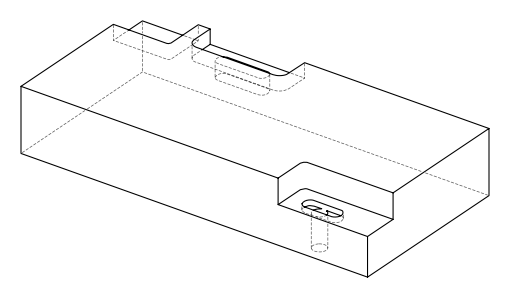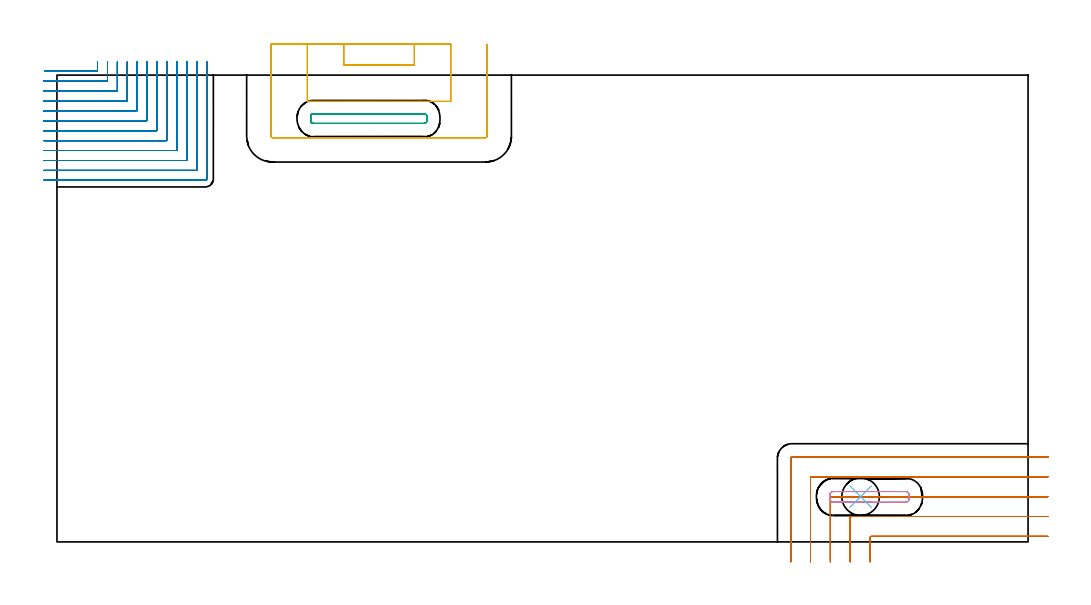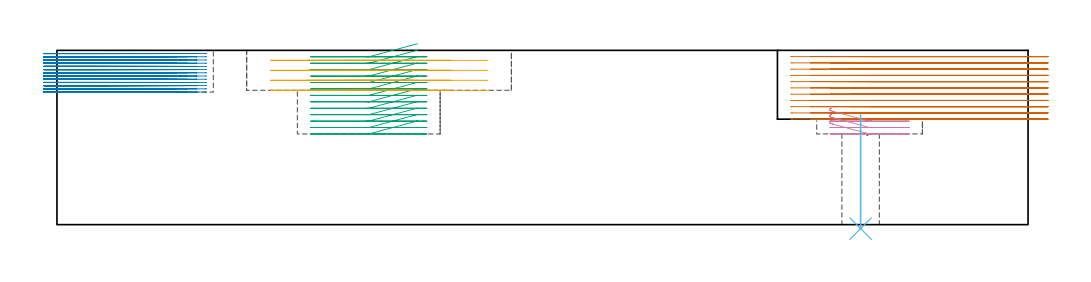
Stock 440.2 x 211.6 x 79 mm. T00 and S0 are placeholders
(PLAN: 6 operations, 4 tool changes, 53.5 min)
(1 MILL_CORNER_NOTCH_RECTANGULAR | CORNER_NOTCH_RECTANGULAR | NXT0201_011 | Follow Part, ap 3, ae 75% | 15.58 min | 157452 mm3)
(2 MILL_CORNER_NOTCH_RECTANGULAR_1 | CORNER_NOTCH_RECTANGULAR_1 | UGT0201_014 | Follow Part, ap 1.5, ae 75% | 27.71 min | 67888 mm3)
(3 MILL_RECTANGULAR_POCKET | POCKET_RECTANGULAR_STRAIGHT | NXT0201_011 | Follow Part, ap 3, ae 75% | 4.16 min | 38506 mm3)
(4 MILL_RECTANGULAR_POCKET_1 | POCKET_RECTANGULAR_STRAIGHT_1 | NXT0201_011 | Follow Part, ap 3, ae 75% | 0.77 min | 5064 mm3)
(5 MILL_SLOT | SLOT_PARTIAL_RECTANGULAR | UGT0201_105 | Follow Part, ap 5.5, ae 75% | 5.05 min | 66141 mm3)
(6 INDEXABLE_INSERT_DRILL_THROUGH_HOLE_FROM_SOLID | STEP1HOLE | NXT0302_005 | 0.21 min | 9311 mm3)
(TOOL NXT0201_011 | ENDMILL 12mm [2P460-1200-NA 1630] | D12 FL38 Z6)
(TOOL UGT0201_014 | End mill 6 mm | D6 FL24 Z4)
(TOOL UGT0201_105 | End Mill 22 mm | D22 FL25 Z2)
(TOOL NXT0302_005 | Index. Insert Drill 17mm [880-D1700L20-05] | D17 PA176 FL85 Z2)
(OP 1 MILL_CORNER_NOTCH_RECTANGULAR)
G17 G21 G94 G90
T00 M6
G54
G17 G0 G90 X449.2 Y2.5 S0 M3
G43 Z89. H1
Z76.164
G94 G1 X446.2 F250.
X369.196 F500.
G3 X368.6 Y1.904 R0.6
G1 Y-6.
Y-9. F250.
G0 Z89.
X449.2 Y11.5
Z76.164
G1 X446.2
X360.196 F500.
G3 X359.6 Y10.904 R0.6
G1 Y-6.
Y-9. F250.
G0 Z89.
X449.2 Y20.5
Z76.164
G1 X446.2
X351.196 F500.
G3 X350.6 Y19.904 R0.6
G1 Y-6.
Y-9. F250.
G0 Z89.
X449.2 Y29.5
Z76.164
G1 X446.2
X342.196 F500.
G3 X341.6 Y28.904 R0.6
G1 Y-6.
Y-9. F250.
G0 Z89.
X449.2 Y38.5
Z76.164
G1 X446.2
X333.196 F500.
G3 X332.6 Y37.904 R0.6
G1 Y-6.
Y-9. F250.
G0 Z89.
X449.2 Y2.5
Z73.327
G1 X446.2
X369.196 F500.
G3 X368.6 Y1.904 R0.6
G1 Y-6.
Y-9. F250.
G0 Z89.
X449.2 Y11.5
Z73.327
G1 X446.2
X360.196 F500.
G3 X359.6 Y10.904 R0.6
G1 Y-6.
Y-9. F250.
G0 Z89.
X449.2 Y20.5
Z73.327
G1 X446.2
X351.196 F500.
G3 X350.6 Y19.904 R0.6
G1 Y-6.
Y-9. F250.
G0 Z89.
X449.2 Y29.5
Z73.327
G1 X446.2
X342.196 F500.
G3 X341.6 Y28.904 R0.6
G1 Y-6.
Y-9. F250.
G0 Z89.
X449.2 Y38.5
Z73.327
G1 X446.2
X333.196 F500.
G3 X332.6 Y37.904 R0.6
G1 Y-6.
Y-9. F250.
G0 Z89.
X449.2 Y2.5
Z70.491
G1 X446.2
X369.196 F500.
G3 X368.6 Y1.904 R0.6
G1 Y-6.
Y-9. F250.
G0 Z89.
X449.2 Y11.5
Z70.491
G1 X446.2
X360.196 F500.
G3 X359.6 Y10.904 R0.6
G1 Y-6.
Y-9. F250.
G0 Z89.
X449.2 Y20.5
Z70.491
G1 X446.2
X351.196 F500.
G3 X350.6 Y19.904 R0.6
G1 Y-6.
Y-9. F250.
G0 Z89.
X449.2 Y29.5
Z70.491
G1 X446.2
X342.196 F500.
G3 X341.6 Y28.904 R0.6
G1 Y-6.
Y-9. F250.
G0 Z89.
X449.2 Y38.5
Z70.491
G1 X446.2
X333.196 F500.
G3 X332.6 Y37.904 R0.6
G1 Y-6.
Y-9. F250.
G0 Z89.
X449.2 Y2.5
Z67.654
G1 X446.2
X369.196 F500.
G3 X368.6 Y1.904 R0.6
G1 Y-6.
Y-9. F250.
G0 Z89.
X449.2 Y11.5
Z67.654
G1 X446.2
X360.196 F500.
G3 X359.6 Y10.904 R0.6
G1 Y-6.
Y-9. F250.
G0 Z89.
X449.2 Y20.5
Z67.654
G1 X446.2
X351.196 F500.
G3 X350.6 Y19.904 R0.6
G1 Y-6.
Y-9. F250.
G0 Z89.
X449.2 Y29.5
Z67.654
G1 X446.2
X342.196 F500.
G3 X341.6 Y28.904 R0.6
G1 Y-6.
Y-9. F250.
G0 Z89.
X449.2 Y38.5
Z67.654
G1 X446.2
X333.196 F500.
G3 X332.6 Y37.904 R0.6
G1 Y-6.
Y-9. F250.
G0 Z89.
X449.2 Y2.5
Z64.818
G1 X446.2
X369.196 F500.
G3 X368.6 Y1.904 R0.6
G1 Y-6.
Y-9. F250.
G0 Z89.
X449.2 Y11.5
Z64.818
G1 X446.2
X360.196 F500.
G3 X359.6 Y10.904 R0.6
G1 Y-6.
Y-9. F250.
G0 Z89.
X449.2 Y20.5
Z64.818
G1 X446.2
X351.196 F500.
G3 X350.6 Y19.904 R0.6
G1 Y-6.
Y-9. F250.
G0 Z89.
X449.2 Y29.5
Z64.818
G1 X446.2
X342.196 F500.
G3 X341.6 Y28.904 R0.6
G1 Y-6.
Y-9. F250.
G0 Z89.
X449.2 Y38.5
Z64.818
G1 X446.2
X333.196 F500.
G3 X332.6 Y37.904 R0.6
G1 Y-6.
Y-9. F250.
G0 Z89.
X449.2 Y2.5
Z61.982
G1 X446.2
X369.196 F500.
G3 X368.6 Y1.904 R0.6
G1 Y-6.
Y-9. F250.
G0 Z89.
X449.2 Y11.5
Z61.982
G1 X446.2
X360.196 F500.
G3 X359.6 Y10.904 R0.6
G1 Y-6.
Y-9. F250.
G0 Z89.
X449.2 Y20.5
Z61.982
G1 X446.2
X351.196 F500.
G3 X350.6 Y19.904 R0.6
G1 Y-6.
Y-9. F250.
G0 Z89.
X449.2 Y29.5
Z61.982
G1 X446.2
X342.196 F500.
G3 X341.6 Y28.904 R0.6
G1 Y-6.
Y-9. F250.
G0 Z89.
X449.2 Y38.5
Z61.982
G1 X446.2
X333.196 F500.
G3 X332.6 Y37.904 R0.6
G1 Y-6.
Y-9. F250.
G0 Z89.
X449.2 Y2.5
Z59.145
G1 X446.2
X369.196 F500.
G3 X368.6 Y1.904 R0.6
G1 Y-6.
Y-9. F250.
G0 Z89.
X449.2 Y11.5
Z59.145
G1 X446.2
X360.196 F500.
G3 X359.6 Y10.904 R0.6
G1 Y-6.
Y-9. F250.
G0 Z89.
X449.2 Y20.5
Z59.145
G1 X446.2
X351.196 F500.
G3 X350.6 Y19.904 R0.6
G1 Y-6.
Y-9. F250.
G0 Z89.
X449.2 Y29.5
Z59.145
G1 X446.2
X342.196 F500.
G3 X341.6 Y28.904 R0.6
G1 Y-6.
Y-9. F250.
G0 Z89.
X449.2 Y38.5
Z59.145
G1 X446.2
X333.196 F500.
G3 X332.6 Y37.904 R0.6
G1 Y-6.
Y-9. F250.
G0 Z89.
X449.2 Y2.5
Z56.309
G1 X446.2
X369.196 F500.
G3 X368.6 Y1.904 R0.6
G1 Y-6.
Y-9. F250.
G0 Z89.
X449.2 Y11.5
Z56.309
G1 X446.2
X360.196 F500.
G3 X359.6 Y10.904 R0.6
G1 Y-6.
Y-9. F250.
G0 Z89.
X449.2 Y20.5
Z56.309
G1 X446.2
X351.196 F500.
G3 X350.6 Y19.904 R0.6
G1 Y-6.
Y-9. F250.
G0 Z89.
X449.2 Y29.5
Z56.309
G1 X446.2
X342.196 F500.
G3 X341.6 Y28.904 R0.6
G1 Y-6.
Y-9. F250.
G0 Z89.
X449.2 Y38.5
Z56.309
G1 X446.2
X333.196 F500.
G3 X332.6 Y37.904 R0.6
G1 Y-6.
Y-9. F250.
G0 Z89.
X449.2 Y2.5
Z53.473
G1 X446.2
X369.196 F500.
G3 X368.6 Y1.904 R0.6
G1 Y-6.
Y-9. F250.
G0 Z89.
X449.2 Y11.5
Z53.473
G1 X446.2
X360.196 F500.
G3 X359.6 Y10.904 R0.6
G1 Y-6.
Y-9. F250.
G0 Z89.
X449.2 Y20.5
Z53.473
G1 X446.2
X351.196 F500.
G3 X350.6 Y19.904 R0.6
G1 Y-6.
Y-9. F250.
G0 Z89.
X449.2 Y29.5
Z53.473
G1 X446.2
X342.196 F500.
G3 X341.6 Y28.904 R0.6
G1 Y-6.
Y-9. F250.
G0 Z89.
X449.2 Y38.5
Z53.473
G1 X446.2
X333.196 F500.
G3 X332.6 Y37.904 R0.6
G1 Y-6.
Y-9. F250.
G0 Z89.
X449.2 Y2.5
Z50.636
G1 X446.2
X369.196 F500.
G3 X368.6 Y1.904 R0.6
G1 Y-6.
Y-9. F250.
G0 Z89.
X449.2 Y11.5
Z50.636
G1 X446.2
X360.196 F500.
G3 X359.6 Y10.904 R0.6
G1 Y-6.
Y-9. F250.
G0 Z89.
X449.2 Y20.5
Z50.636
G1 X446.2
X351.196 F500.
G3 X350.6 Y19.904 R0.6
G1 Y-6.
Y-9. F250.
G0 Z89.
X449.2 Y29.5
Z50.636
G1 X446.2
X342.196 F500.
G3 X341.6 Y28.904 R0.6
G1 Y-6.
Y-9. F250.
G0 Z89.
X449.2 Y38.5
Z50.636
G1 X446.2
X333.196 F500.
G3 X332.6 Y37.904 R0.6
G1 Y-6.
Y-9. F250.
G0 Z89.
X449.2 Y2.5
Z47.8
G1 X446.2
X369.196 F500.
G3 X368.6 Y1.904 R0.6
G1 Y-6.
Y-9. F250.
G0 Z89.
X449.2 Y11.5
Z47.8
G1 X446.2
X360.196 F500.
G3 X359.6 Y10.904 R0.6
G1 Y-6.
Y-9. F250.
G0 Z89.
X449.2 Y20.5
Z47.8
G1 X446.2
X351.196 F500.
G3 X350.6 Y19.904 R0.6
G1 Y-6.
Y-9. F250.
G0 Z89.
X449.2 Y29.5
Z47.8
G1 X446.2
X342.196 F500.
G3 X341.6 Y28.904 R0.6
G1 Y-6.
Y-9. F250.
G0 Z89.
X449.2 Y38.5
Z47.8
G1 X446.2
X333.196 F500.
G3 X332.6 Y37.904 R0.6
G1 Y-6.
Y-9. F250.
G0 Z89.
M5
M2
(OP 2 MILL_CORNER_NOTCH_RECTANGULAR_1)
G17 G21 G94 G90
T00 M6
G54
G17 G0 G90 X-5.4 Y213.4 S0 M3
G43 Z89. H0
Z77.546
G94 G1 X-2.4 F250.
X18.104 F500.
G3 X18.4 Y213.696 R0.3
G1 Y214.6
Y217.6 F250.
G0 Z89.
X-6. Y208.9
Z77.546
G1 X-3.
X22.604 F500.
G3 X22.9 Y209.196 R0.3
G1 Y214.6
Y217.6 F250.
G0 Z89.
X-6. Y204.4
Z77.546
G1 X-3.
X27.104 F500.
G3 X27.4 Y204.696 R0.3
G1 Y214.6
Y217.6 F250.
G0 Z89.
X-6. Y199.9
Z77.546
G1 X-3.
X31.603 F500.
G3 X31.9 Y200.197 R0.3
G1 Y214.6
Y217.6 F250.
G0 Z89.
X-6. Y195.4
Z77.546
G1 X-3.
X36.103 F500.
G3 X36.4 Y195.697 R0.3
G1 Y214.6
Y217.6 F250.
G0 Z89.
X-6. Y190.9
Z77.546
G1 X-3.
X40.603 F500.
G3 X40.9 Y191.197 R0.3
G1 Y214.6
Y217.6 F250.
G0 Z89.
X-6. Y186.4
Z77.546
G1 X-3.
X45.103 F500.
G3 X45.4 Y186.697 R0.3
G1 Y214.6
Y217.6 F250.
G0 Z89.
X-6. Y181.9
Z77.546
G1 X-3.
X49.603 F500.
G3 X49.9 Y182.197 R0.3
G1 Y214.6
Y217.6 F250.
G0 Z89.
X-6. Y177.4
Z77.546
G1 X-3.
X54.103 F500.
G3 X54.4 Y177.697 R0.3
G1 Y214.6
Y217.6 F250.
G0 Z89.
X-6. Y172.9
Z77.546
G1 X-3.
X58.603 F500.
G3 X58.9 Y173.197 R0.3
G1 Y214.6
Y217.6 F250.
G0 Z89.
X-6. Y168.4
Z77.546
G1 X-3.
X63.103 F500.
G3 X63.4 Y168.697 R0.3
G1 Y214.6
Y217.6 F250.
G0 Z89.
X-6. Y163.9
Z77.546
G1 X-3.
X67.4 F500.
G3 X67.9 Y164.4 R0.5
G1 Y214.6
Y217.6 F250.
G0 Z89.
X-5.4 Y213.4
Z76.092
G1 X-2.4
X18.104 F500.
G3 X18.4 Y213.696 R0.3
G1 Y214.6
Y217.6 F250.
G0 Z89.
X-6. Y208.9
Z76.092
G1 X-3.
X22.604 F500.
G3 X22.9 Y209.196 R0.3
G1 Y214.6
Y217.6 F250.
G0 Z89.
X-6. Y204.4
Z76.092
G1 X-3.
X27.104 F500.
G3 X27.4 Y204.696 R0.3
G1 Y214.6
Y217.6 F250.
G0 Z89.
X-6. Y199.9
Z76.092
G1 X-3.
X31.603 F500.
G3 X31.9 Y200.197 R0.3
G1 Y214.6
Y217.6 F250.
G0 Z89.
X-6. Y195.4
Z76.092
G1 X-3.
X36.103 F500.
G3 X36.4 Y195.697 R0.3
G1 Y214.6
Y217.6 F250.
G0 Z89.
X-6. Y190.9
Z76.092
G1 X-3.
X40.603 F500.
G3 X40.9 Y191.197 R0.3
G1 Y214.6
Y217.6 F250.
G0 Z89.
X-6. Y186.4
Z76.092
G1 X-3.
X45.103 F500.
G3 X45.4 Y186.697 R0.3
G1 Y214.6
Y217.6 F250.
G0 Z89.
X-6. Y181.9
Z76.092
G1 X-3.
X49.603 F500.
G3 X49.9 Y182.197 R0.3
G1 Y214.6
Y217.6 F250.
G0 Z89.
X-6. Y177.4
Z76.092
G1 X-3.
X54.103 F500.
G3 X54.4 Y177.697 R0.3
G1 Y214.6
Y217.6 F250.
G0 Z89.
X-6. Y172.9
Z76.092
G1 X-3.
X58.603 F500.
G3 X58.9 Y173.197 R0.3
G1 Y214.6
Y217.6 F250.
G0 Z89.
X-6. Y168.4
Z76.092
G1 X-3.
X63.103 F500.
G3 X63.4 Y168.697 R0.3
G1 Y214.6
Y217.6 F250.
G0 Z89.
X-6. Y163.9
Z76.092
G1 X-3.
X67.4 F500.
G3 X67.9 Y164.4 R0.5
G1 Y214.6
Y217.6 F250.
G0 Z89.
X-5.4 Y213.4
Z74.638
G1 X-2.4
X18.104 F500.
G3 X18.4 Y213.696 R0.3
G1 Y214.6
Y217.6 F250.
G0 Z89.
X-6. Y208.9
Z74.638
G1 X-3.
X22.604 F500.
G3 X22.9 Y209.196 R0.3
G1 Y214.6
Y217.6 F250.
G0 Z89.
X-6. Y204.4
Z74.638
G1 X-3.
X27.104 F500.
G3 X27.4 Y204.696 R0.3
G1 Y214.6
Y217.6 F250.
G0 Z89.
X-6. Y199.9
Z74.638
G1 X-3.
X31.603 F500.
G3 X31.9 Y200.197 R0.3
G1 Y214.6
Y217.6 F250.
G0 Z89.
X-6. Y195.4
Z74.638
G1 X-3.
X36.103 F500.
G3 X36.4 Y195.697 R0.3
G1 Y214.6
Y217.6 F250.
G0 Z89.
X-6. Y190.9
Z74.638
G1 X-3.
X40.603 F500.
G3 X40.9 Y191.197 R0.3
G1 Y214.6
Y217.6 F250.
G0 Z89.
X-6. Y186.4
Z74.638
G1 X-3.
X45.103 F500.
G3 X45.4 Y186.697 R0.3
G1 Y214.6
Y217.6 F250.
G0 Z89.
X-6. Y181.9
Z74.638
G1 X-3.
X49.603 F500.
G3 X49.9 Y182.197 R0.3
G1 Y214.6
Y217.6 F250.
G0 Z89.
X-6. Y177.4
Z74.638
G1 X-3.
X54.103 F500.
G3 X54.4 Y177.697 R0.3
G1 Y214.6
Y217.6 F250.
G0 Z89.
X-6. Y172.9
Z74.638
G1 X-3.
X58.603 F500.
G3 X58.9 Y173.197 R0.3
G1 Y214.6
Y217.6 F250.
G0 Z89.
X-6. Y168.4
Z74.638
G1 X-3.
X63.103 F500.
G3 X63.4 Y168.697 R0.3
G1 Y214.6
Y217.6 F250.
G0 Z89.
X-6. Y163.9
Z74.638
G1 X-3.
X67.4 F500.
G3 X67.9 Y164.4 R0.5
G1 Y214.6
Y217.6 F250.
G0 Z89.
X-5.4 Y213.4
Z73.185
G1 X-2.4
X18.104 F500.
G3 X18.4 Y213.696 R0.3
G1 Y214.6
Y217.6 F250.
G0 Z89.
X-6. Y208.9
Z73.185
G1 X-3.
X22.604 F500.
G3 X22.9 Y209.196 R0.3
G1 Y214.6
Y217.6 F250.
G0 Z89.
X-6. Y204.4
Z73.185
G1 X-3.
X27.104 F500.
G3 X27.4 Y204.696 R0.3
G1 Y214.6
Y217.6 F250.
G0 Z89.
X-6. Y199.9
Z73.185
G1 X-3.
X31.603 F500.
G3 X31.9 Y200.197 R0.3
G1 Y214.6
Y217.6 F250.
G0 Z89.
X-6. Y195.4
Z73.185
G1 X-3.
X36.103 F500.
G3 X36.4 Y195.697 R0.3
G1 Y214.6
Y217.6 F250.
G0 Z89.
X-6. Y190.9
Z73.185
G1 X-3.
X40.603 F500.
G3 X40.9 Y191.197 R0.3
G1 Y214.6
Y217.6 F250.
G0 Z89.
X-6. Y186.4
Z73.185
G1 X-3.
X45.103 F500.
G3 X45.4 Y186.697 R0.3
G1 Y214.6
Y217.6 F250.
G0 Z89.
X-6. Y181.9
Z73.185
G1 X-3.
X49.603 F500.
G3 X49.9 Y182.197 R0.3
G1 Y214.6
Y217.6 F250.
G0 Z89.
X-6. Y177.4
Z73.185
G1 X-3.
X54.103 F500.
G3 X54.4 Y177.697 R0.3
G1 Y214.6
Y217.6 F250.
G0 Z89.
X-6. Y172.9
Z73.185
G1 X-3.
X58.603 F500.
G3 X58.9 Y173.197 R0.3
G1 Y214.6
Y217.6 F250.
G0 Z89.
X-6. Y168.4
Z73.185
G1 X-3.
X63.103 F500.
G3 X63.4 Y168.697 R0.3
G1 Y214.6
Y217.6 F250.
G0 Z89.
X-6. Y163.9
Z73.185
G1 X-3.
X67.4 F500.
G3 X67.9 Y164.4 R0.5
G1 Y214.6
Y217.6 F250.
G0 Z89.
X-5.4 Y213.4
Z71.731
G1 X-2.4
X18.104 F500.
G3 X18.4 Y213.696 R0.3
G1 Y214.6
Y217.6 F250.
G0 Z89.
X-6. Y208.9
Z71.731
G1 X-3.
X22.604 F500.
G3 X22.9 Y209.196 R0.3
G1 Y214.6
Y217.6 F250.
G0 Z89.
X-6. Y204.4
Z71.731
G1 X-3.
X27.104 F500.
G3 X27.4 Y204.696 R0.3
G1 Y214.6
Y217.6 F250.
G0 Z89.
X-6. Y199.9
Z71.731
G1 X-3.
X31.603 F500.
G3 X31.9 Y200.197 R0.3
G1 Y214.6
Y217.6 F250.
G0 Z89.
X-6. Y195.4
Z71.731
G1 X-3.
X36.103 F500.
G3 X36.4 Y195.697 R0.3
G1 Y214.6
Y217.6 F250.
G0 Z89.
X-6. Y190.9
Z71.731
G1 X-3.
X40.603 F500.
G3 X40.9 Y191.197 R0.3
G1 Y214.6
Y217.6 F250.
G0 Z89.
X-6. Y186.4
Z71.731
G1 X-3.
X45.103 F500.
G3 X45.4 Y186.697 R0.3
G1 Y214.6
Y217.6 F250.
G0 Z89.
X-6. Y181.9
Z71.731
G1 X-3.
X49.603 F500.
G3 X49.9 Y182.197 R0.3
G1 Y214.6
Y217.6 F250.
G0 Z89.
X-6. Y177.4
Z71.731
G1 X-3.
X54.103 F500.
G3 X54.4 Y177.697 R0.3
G1 Y214.6
Y217.6 F250.
G0 Z89.
X-6. Y172.9
Z71.731
G1 X-3.
X58.603 F500.
G3 X58.9 Y173.197 R0.3
G1 Y214.6
Y217.6 F250.
G0 Z89.
X-6. Y168.4
Z71.731
G1 X-3.
X63.103 F500.
G3 X63.4 Y168.697 R0.3
G1 Y214.6
Y217.6 F250.
G0 Z89.
X-6. Y163.9
Z71.731
G1 X-3.
X67.4 F500.
G3 X67.9 Y164.4 R0.5
G1 Y214.6
Y217.6 F250.
G0 Z89.
X-5.4 Y213.4
Z70.277
G1 X-2.4
X18.104 F500.
G3 X18.4 Y213.696 R0.3
G1 Y214.6
Y217.6 F250.
G0 Z89.
X-6. Y208.9
Z70.277
G1 X-3.
X22.604 F500.
G3 X22.9 Y209.196 R0.3
G1 Y214.6
Y217.6 F250.
G0 Z89.
X-6. Y204.4
Z70.277
G1 X-3.
X27.104 F500.
G3 X27.4 Y204.696 R0.3
G1 Y214.6
Y217.6 F250.
G0 Z89.
X-6. Y199.9
Z70.277
G1 X-3.
X31.603 F500.
G3 X31.9 Y200.197 R0.3
G1 Y214.6
Y217.6 F250.
G0 Z89.
X-6. Y195.4
Z70.277
G1 X-3.
X36.103 F500.
G3 X36.4 Y195.697 R0.3
G1 Y214.6
Y217.6 F250.
G0 Z89.
X-6. Y190.9
Z70.277
G1 X-3.
X40.603 F500.
G3 X40.9 Y191.197 R0.3
G1 Y214.6
Y217.6 F250.
G0 Z89.
X-6. Y186.4
Z70.277
G1 X-3.
X45.103 F500.
G3 X45.4 Y186.697 R0.3
G1 Y214.6
Y217.6 F250.
G0 Z89.
X-6. Y181.9
Z70.277
G1 X-3.
X49.603 F500.
G3 X49.9 Y182.197 R0.3
G1 Y214.6
Y217.6 F250.
G0 Z89.
X-6. Y177.4
Z70.277
G1 X-3.
X54.103 F500.
G3 X54.4 Y177.697 R0.3
G1 Y214.6
Y217.6 F250.
G0 Z89.
X-6. Y172.9
Z70.277
G1 X-3.
X58.603 F500.
G3 X58.9 Y173.197 R0.3
G1 Y214.6
Y217.6 F250.
G0 Z89.
X-6. Y168.4
Z70.277
G1 X-3.
X63.103 F500.
G3 X63.4 Y168.697 R0.3
G1 Y214.6
Y217.6 F250.
G0 Z89.
X-6. Y163.9
Z70.277
G1 X-3.
X67.4 F500.
G3 X67.9 Y164.4 R0.5
G1 Y214.6
Y217.6 F250.
G0 Z89.
X-5.4 Y213.4
Z68.823
G1 X-2.4
X18.104 F500.
G3 X18.4 Y213.696 R0.3
G1 Y214.6
Y217.6 F250.
G0 Z89.
X-6. Y208.9
Z68.823
G1 X-3.
X22.604 F500.
G3 X22.9 Y209.196 R0.3
G1 Y214.6
Y217.6 F250.
G0 Z89.
X-6. Y204.4
Z68.823
G1 X-3.
X27.104 F500.
G3 X27.4 Y204.696 R0.3
G1 Y214.6
Y217.6 F250.
G0 Z89.
X-6. Y199.9
Z68.823
G1 X-3.
X31.603 F500.
G3 X31.9 Y200.197 R0.3
G1 Y214.6
Y217.6 F250.
G0 Z89.
X-6. Y195.4
Z68.823
G1 X-3.
X36.103 F500.
G3 X36.4 Y195.697 R0.3
G1 Y214.6
Y217.6 F250.
G0 Z89.
X-6. Y190.9
Z68.823
G1 X-3.
X40.603 F500.
G3 X40.9 Y191.197 R0.3
G1 Y214.6
Y217.6 F250.
G0 Z89.
X-6. Y186.4
Z68.823
G1 X-3.
X45.103 F500.
G3 X45.4 Y186.697 R0.3
G1 Y214.6
Y217.6 F250.
G0 Z89.
X-6. Y181.9
Z68.823
G1 X-3.
X49.603 F500.
G3 X49.9 Y182.197 R0.3
G1 Y214.6
Y217.6 F250.
G0 Z89.
X-6. Y177.4
Z68.823
G1 X-3.
X54.103 F500.
G3 X54.4 Y177.697 R0.3
G1 Y214.6
Y217.6 F250.
G0 Z89.
X-6. Y172.9
Z68.823
G1 X-3.
X58.603 F500.
G3 X58.9 Y173.197 R0.3
G1 Y214.6
Y217.6 F250.
G0 Z89.
X-6. Y168.4
Z68.823
G1 X-3.
X63.103 F500.
G3 X63.4 Y168.697 R0.3
G1 Y214.6
Y217.6 F250.
G0 Z89.
X-6. Y163.9
Z68.823
G1 X-3.
X67.4 F500.
G3 X67.9 Y164.4 R0.5
G1 Y214.6
Y217.6 F250.
G0 Z89.
X-5.4 Y213.4
Z67.369
G1 X-2.4
X18.104 F500.
G3 X18.4 Y213.696 R0.3
G1 Y214.6
Y217.6 F250.
G0 Z89.
X-6. Y208.9
Z67.369
G1 X-3.
X22.604 F500.
G3 X22.9 Y209.196 R0.3
G1 Y214.6
Y217.6 F250.
G0 Z89.
X-6. Y204.4
Z67.369
G1 X-3.
X27.104 F500.
G3 X27.4 Y204.696 R0.3
G1 Y214.6
Y217.6 F250.
G0 Z89.
X-6. Y199.9
Z67.369
G1 X-3.
X31.603 F500.
G3 X31.9 Y200.197 R0.3
G1 Y214.6
Y217.6 F250.
G0 Z89.
X-6. Y195.4
Z67.369
G1 X-3.
X36.103 F500.
G3 X36.4 Y195.697 R0.3
G1 Y214.6
Y217.6 F250.
G0 Z89.
X-6. Y190.9
Z67.369
G1 X-3.
X40.603 F500.
G3 X40.9 Y191.197 R0.3
G1 Y214.6
Y217.6 F250.
G0 Z89.
X-6. Y186.4
Z67.369
G1 X-3.
X45.103 F500.
G3 X45.4 Y186.697 R0.3
G1 Y214.6
Y217.6 F250.
G0 Z89.
X-6. Y181.9
Z67.369
G1 X-3.
X49.603 F500.
G3 X49.9 Y182.197 R0.3
G1 Y214.6
Y217.6 F250.
G0 Z89.
X-6. Y177.4
Z67.369
G1 X-3.
X54.103 F500.
G3 X54.4 Y177.697 R0.3
G1 Y214.6
Y217.6 F250.
G0 Z89.
X-6. Y172.9
Z67.369
G1 X-3.
X58.603 F500.
G3 X58.9 Y173.197 R0.3
G1 Y214.6
Y217.6 F250.
G0 Z89.
X-6. Y168.4
Z67.369
G1 X-3.
X63.103 F500.
G3 X63.4 Y168.697 R0.3
G1 Y214.6
Y217.6 F250.
G0 Z89.
X-6. Y163.9
Z67.369
G1 X-3.
X67.4 F500.
G3 X67.9 Y164.4 R0.5
G1 Y214.6
Y217.6 F250.
G0 Z89.
X-5.4 Y213.4
Z65.915
G1 X-2.4
X18.104 F500.
G3 X18.4 Y213.696 R0.3
G1 Y214.6
Y217.6 F250.
G0 Z89.
X-6. Y208.9
Z65.915
G1 X-3.
X22.604 F500.
G3 X22.9 Y209.196 R0.3
G1 Y214.6
Y217.6 F250.
G0 Z89.
X-6. Y204.4
Z65.915
G1 X-3.
X27.104 F500.
G3 X27.4 Y204.696 R0.3
G1 Y214.6
Y217.6 F250.
G0 Z89.
X-6. Y199.9
Z65.915
G1 X-3.
X31.603 F500.
G3 X31.9 Y200.197 R0.3
G1 Y214.6
Y217.6 F250.
G0 Z89.
X-6. Y195.4
Z65.915
G1 X-3.
X36.103 F500.
G3 X36.4 Y195.697 R0.3
G1 Y214.6
Y217.6 F250.
G0 Z89.
X-6. Y190.9
Z65.915
G1 X-3.
X40.603 F500.
G3 X40.9 Y191.197 R0.3
G1 Y214.6
Y217.6 F250.
G0 Z89.
X-6. Y186.4
Z65.915
G1 X-3.
X45.103 F500.
G3 X45.4 Y186.697 R0.3
G1 Y214.6
Y217.6 F250.
G0 Z89.
X-6. Y181.9
Z65.915
G1 X-3.
X49.603 F500.
G3 X49.9 Y182.197 R0.3
G1 Y214.6
Y217.6 F250.
G0 Z89.
X-6. Y177.4
Z65.915
G1 X-3.
X54.103 F500.
G3 X54.4 Y177.697 R0.3
G1 Y214.6
Y217.6 F250.
G0 Z89.
X-6. Y172.9
Z65.915
G1 X-3.
X58.603 F500.
G3 X58.9 Y173.197 R0.3
G1 Y214.6
Y217.6 F250.
G0 Z89.
X-6. Y168.4
Z65.915
G1 X-3.
X63.103 F500.
G3 X63.4 Y168.697 R0.3
G1 Y214.6
Y217.6 F250.
G0 Z89.
X-6. Y163.9
Z65.915
G1 X-3.
X67.4 F500.
G3 X67.9 Y164.4 R0.5
G1 Y214.6
Y217.6 F250.
G0 Z89.
X-5.4 Y213.4
Z64.462
G1 X-2.4
X18.104 F500.
G3 X18.4 Y213.696 R0.3
G1 Y214.6
Y217.6 F250.
G0 Z89.
X-6. Y208.9
Z64.462
G1 X-3.
X22.604 F500.
G3 X22.9 Y209.196 R0.3
G1 Y214.6
Y217.6 F250.
G0 Z89.
X-6. Y204.4
Z64.462
G1 X-3.
X27.104 F500.
G3 X27.4 Y204.696 R0.3
G1 Y214.6
Y217.6 F250.
G0 Z89.
X-6. Y199.9
Z64.462
G1 X-3.
X31.603 F500.
G3 X31.9 Y200.197 R0.3
G1 Y214.6
Y217.6 F250.
G0 Z89.
X-6. Y195.4
Z64.462
G1 X-3.
X36.103 F500.
G3 X36.4 Y195.697 R0.3
G1 Y214.6
Y217.6 F250.
G0 Z89.
X-6. Y190.9
Z64.462
G1 X-3.
X40.603 F500.
G3 X40.9 Y191.197 R0.3
G1 Y214.6
Y217.6 F250.
G0 Z89.
X-6. Y186.4
Z64.462
G1 X-3.
X45.103 F500.
G3 X45.4 Y186.697 R0.3
G1 Y214.6
Y217.6 F250.
G0 Z89.
X-6. Y181.9
Z64.462
G1 X-3.
X49.603 F500.
G3 X49.9 Y182.197 R0.3
G1 Y214.6
Y217.6 F250.
G0 Z89.
X-6. Y177.4
Z64.462
G1 X-3.
X54.103 F500.
G3 X54.4 Y177.697 R0.3
G1 Y214.6
Y217.6 F250.
G0 Z89.
X-6. Y172.9
Z64.462
G1 X-3.
X58.603 F500.
G3 X58.9 Y173.197 R0.3
G1 Y214.6
Y217.6 F250.
G0 Z89.
X-6. Y168.4
Z64.462
G1 X-3.
X63.103 F500.
G3 X63.4 Y168.697 R0.3
G1 Y214.6
Y217.6 F250.
G0 Z89.
X-6. Y163.9
Z64.462
G1 X-3.
X67.4 F500.
G3 X67.9 Y164.4 R0.5
G1 Y214.6
Y217.6 F250.
G0 Z89.
X-5.4 Y213.4
Z63.008
G1 X-2.4
X18.104 F500.
G3 X18.4 Y213.696 R0.3
G1 Y214.6
Y217.6 F250.
G0 Z89.
X-6. Y208.9
Z63.008
G1 X-3.
X22.604 F500.
G3 X22.9 Y209.196 R0.3
G1 Y214.6
Y217.6 F250.
G0 Z89.
X-6. Y204.4
Z63.008
G1 X-3.
X27.104 F500.
G3 X27.4 Y204.696 R0.3
G1 Y214.6
Y217.6 F250.
G0 Z89.
X-6. Y199.9
Z63.008
G1 X-3.
X31.603 F500.
G3 X31.9 Y200.197 R0.3
G1 Y214.6
Y217.6 F250.
G0 Z89.
X-6. Y195.4
Z63.008
G1 X-3.
X36.103 F500.
G3 X36.4 Y195.697 R0.3
G1 Y214.6
Y217.6 F250.
G0 Z89.
X-6. Y190.9
Z63.008
G1 X-3.
X40.603 F500.
G3 X40.9 Y191.197 R0.3
G1 Y214.6
Y217.6 F250.
G0 Z89.
X-6. Y186.4
Z63.008
G1 X-3.
X45.103 F500.
G3 X45.4 Y186.697 R0.3
G1 Y214.6
Y217.6 F250.
G0 Z89.
X-6. Y181.9
Z63.008
G1 X-3.
X49.603 F500.
G3 X49.9 Y182.197 R0.3
G1 Y214.6
Y217.6 F250.
G0 Z89.
X-6. Y177.4
Z63.008
G1 X-3.
X54.103 F500.
G3 X54.4 Y177.697 R0.3
G1 Y214.6
Y217.6 F250.
G0 Z89.
X-6. Y172.9
Z63.008
G1 X-3.
X58.603 F500.
G3 X58.9 Y173.197 R0.3
G1 Y214.6
Y217.6 F250.
G0 Z89.
X-6. Y168.4
Z63.008
G1 X-3.
X63.103 F500.
G3 X63.4 Y168.697 R0.3
G1 Y214.6
Y217.6 F250.
G0 Z89.
X-6. Y163.9
Z63.008
G1 X-3.
X67.4 F500.
G3 X67.9 Y164.4 R0.5
G1 Y214.6
Y217.6 F250.
G0 Z89.
X-5.4 Y213.4
Z61.554
G1 X-2.4
X18.104 F500.
G3 X18.4 Y213.696 R0.3
G1 Y214.6
Y217.6 F250.
G0 Z89.
X-6. Y208.9
Z61.554
G1 X-3.
X22.604 F500.
G3 X22.9 Y209.196 R0.3
G1 Y214.6
Y217.6 F250.
G0 Z89.
X-6. Y204.4
Z61.554
G1 X-3.
X27.104 F500.
G3 X27.4 Y204.696 R0.3
G1 Y214.6
Y217.6 F250.
G0 Z89.
X-6. Y199.9
Z61.554
G1 X-3.
X31.603 F500.
G3 X31.9 Y200.197 R0.3
G1 Y214.6
Y217.6 F250.
G0 Z89.
X-6. Y195.4
Z61.554
G1 X-3.
X36.103 F500.
G3 X36.4 Y195.697 R0.3
G1 Y214.6
Y217.6 F250.
G0 Z89.
X-6. Y190.9
Z61.554
G1 X-3.
X40.603 F500.
G3 X40.9 Y191.197 R0.3
G1 Y214.6
Y217.6 F250.
G0 Z89.
X-6. Y186.4
Z61.554
G1 X-3.
X45.103 F500.
G3 X45.4 Y186.697 R0.3
G1 Y214.6
Y217.6 F250.
G0 Z89.
X-6. Y181.9
Z61.554
G1 X-3.
X49.603 F500.
G3 X49.9 Y182.197 R0.3
G1 Y214.6
Y217.6 F250.
G0 Z89.
X-6. Y177.4
Z61.554
G1 X-3.
X54.103 F500.
G3 X54.4 Y177.697 R0.3
G1 Y214.6
Y217.6 F250.
G0 Z89.
X-6. Y172.9
Z61.554
G1 X-3.
X58.603 F500.
G3 X58.9 Y173.197 R0.3
G1 Y214.6
Y217.6 F250.
G0 Z89.
X-6. Y168.4
Z61.554
G1 X-3.
X63.103 F500.
G3 X63.4 Y168.697 R0.3
G1 Y214.6
Y217.6 F250.
G0 Z89.
X-6. Y163.9
Z61.554
G1 X-3.
X67.4 F500.
G3 X67.9 Y164.4 R0.5
G1 Y214.6
Y217.6 F250.
G0 Z89.
X-5.4 Y213.4
Z60.1
G1 X-2.4
X18.104 F500.
G3 X18.4 Y213.696 R0.3
G1 Y214.6
Y217.6 F250.
G0 Z89.
X-6. Y208.9
Z60.1
G1 X-3.
X22.604 F500.
G3 X22.9 Y209.196 R0.3
G1 Y214.6
Y217.6 F250.
G0 Z89.
X-6. Y204.4
Z60.1
G1 X-3.
X27.104 F500.
G3 X27.4 Y204.696 R0.3
G1 Y214.6
Y217.6 F250.
G0 Z89.
X-6. Y199.9
Z60.1
G1 X-3.
X31.603 F500.
G3 X31.9 Y200.197 R0.3
G1 Y214.6
Y217.6 F250.
G0 Z89.
X-6. Y195.4
Z60.1
G1 X-3.
X36.103 F500.
G3 X36.4 Y195.697 R0.3
G1 Y214.6
Y217.6 F250.
G0 Z89.
X-6. Y190.9
Z60.1
G1 X-3.
X40.603 F500.
G3 X40.9 Y191.197 R0.3
G1 Y214.6
Y217.6 F250.
G0 Z89.
X-6. Y186.4
Z60.1
G1 X-3.
X45.103 F500.
G3 X45.4 Y186.697 R0.3
G1 Y214.6
Y217.6 F250.
G0 Z89.
X-6. Y181.9
Z60.1
G1 X-3.
X49.603 F500.
G3 X49.9 Y182.197 R0.3
G1 Y214.6
Y217.6 F250.
G0 Z89.
X-6. Y177.4
Z60.1
G1 X-3.
X54.103 F500.
G3 X54.4 Y177.697 R0.3
G1 Y214.6
Y217.6 F250.
G0 Z89.
X-6. Y172.9
Z60.1
G1 X-3.
X58.603 F500.
G3 X58.9 Y173.197 R0.3
G1 Y214.6
Y217.6 F250.
G0 Z89.
X-6. Y168.4
Z60.1
G1 X-3.
X63.103 F500.
G3 X63.4 Y168.697 R0.3
G1 Y214.6
Y217.6 F250.
G0 Z89.
X-6. Y163.9
Z60.1
G1 X-3.
X67.4 F500.
G3 X67.9 Y164.4 R0.5
G1 Y214.6
Y217.6 F250.
G0 Z89.
M5
M2
(OP 3 MILL_RECTANGULAR_POCKET)
G17 G21 G94 G90
T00 M6
G54
G17 G0 G90 X163.426 Y194.1 S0 M3
G43 Z89. H1
Z82.
G94 G1 X141.35 Z76.085 F250.
X116.3 F500.
G3 X115. Y192.8 R1.3
G1 Y191.
G3 X116.3 Y189.7 R1.3
G1 X166.4
G3 X167.7 Y191. R1.3
G1 Y192.8
G3 X166.4 Y194.1 R1.3
G1 X141.35
X140.35
G0 X163.426 Z79.085
G1 X141.35 Z73.169 F250.
X116.3 F500.
G3 X115. Y192.8 R1.3
G1 Y191.
G3 X116.3 Y189.7 R1.3
G1 X166.4
G3 X167.7 Y191. R1.3
G1 Y192.8
G3 X166.4 Y194.1 R1.3
G1 X141.35
X140.35
G0 X163.426 Z76.169
G1 X141.35 Z70.254 F250.
X116.3 F500.
G3 X115. Y192.8 R1.3
G1 Y191.
G3 X116.3 Y189.7 R1.3
G1 X166.4
G3 X167.7 Y191. R1.3
G1 Y192.8
G3 X166.4 Y194.1 R1.3
G1 X141.35
X140.35
G0 X163.426 Z73.254
G1 X141.35 Z67.338 F250.
X116.3 F500.
G3 X115. Y192.8 R1.3
G1 Y191.
G3 X116.3 Y189.7 R1.3
G1 X166.4
G3 X167.7 Y191. R1.3
G1 Y192.8
G3 X166.4 Y194.1 R1.3
G1 X141.35
X140.35
G0 X163.426 Z70.338
G1 X141.35 Z64.423 F250.
X116.3 F500.
G3 X115. Y192.8 R1.3
G1 Y191.
G3 X116.3 Y189.7 R1.3
G1 X166.4
G3 X167.7 Y191. R1.3
G1 Y192.8
G3 X166.4 Y194.1 R1.3
G1 X141.35
X140.35
G0 X163.426 Z67.423
G1 X141.35 Z61.508 F250.
X116.3 F500.
G3 X115. Y192.8 R1.3
G1 Y191.
G3 X116.3 Y189.7 R1.3
G1 X166.4
G3 X167.7 Y191. R1.3
G1 Y192.8
G3 X166.4 Y194.1 R1.3
G1 X141.35
X140.35
G0 X163.426 Z64.508
G1 X141.35 Z58.592 F250.
X116.3 F500.
G3 X115. Y192.8 R1.3
G1 Y191.
G3 X116.3 Y189.7 R1.3
G1 X166.4
G3 X167.7 Y191. R1.3
G1 Y192.8
G3 X166.4 Y194.1 R1.3
G1 X141.35
X140.35
G0 X163.426 Z61.592
G1 X141.35 Z55.677 F250.
X116.3 F500.
G3 X115. Y192.8 R1.3
G1 Y191.
G3 X116.3 Y189.7 R1.3
G1 X166.4
G3 X167.7 Y191. R1.3
G1 Y192.8
G3 X166.4 Y194.1 R1.3
G1 X141.35
X140.35
G0 X163.426 Z58.677
G1 X141.35 Z52.762 F250.
X116.3 F500.
G3 X115. Y192.8 R1.3
G1 Y191.
G3 X116.3 Y189.7 R1.3
G1 X166.4
G3 X167.7 Y191. R1.3
G1 Y192.8
G3 X166.4 Y194.1 R1.3
G1 X141.35
X140.35
G0 X163.426 Z55.762
G1 X141.35 Z49.846 F250.
X116.3 F500.
G3 X115. Y192.8 R1.3
G1 Y191.
G3 X116.3 Y189.7 R1.3
G1 X166.4
G3 X167.7 Y191. R1.3
G1 Y192.8
G3 X166.4 Y194.1 R1.3
G1 X141.35
X140.35
G0 X163.426 Z52.846
G1 X141.35 Z46.931 F250.
X116.3 F500.
G3 X115. Y192.8 R1.3
G1 Y191.
G3 X116.3 Y189.7 R1.3
G1 X166.4
G3 X167.7 Y191. R1.3
G1 Y192.8
G3 X166.4 Y194.1 R1.3
G1 X141.35
X140.35
G0 X163.426 Z49.931
G1 X141.35 Z44.015 F250.
X116.3 F500.
G3 X115. Y192.8 R1.3
G1 Y191.
G3 X116.3 Y189.7 R1.3
G1 X166.4
G3 X167.7 Y191. R1.3
G1 Y192.8
G3 X166.4 Y194.1 R1.3
G1 X141.35
X140.35
G0 X163.426 Z47.015
G1 X141.35 Z41.1 F250.
X116.3 F500.
G3 X115. Y192.8 R1.3
G1 Y191.
G3 X116.3 Y189.7 R1.3
G1 X166.4
G3 X167.7 Y191. R1.3
G1 Y192.8
G3 X166.4 Y194.1 R1.3
G1 X141.35
X140.35
G0 Z89.
M5
M2
(OP 4 MILL_RECTANGULAR_POCKET_1)
G17 G21 G94 G90
T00 M6
G54
G17 G0 G90 X351.061 Y22.54 S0 M3
G43 Z89. H1
Z52.846
G94 G1 X350.948 Y22.466 Z52.81 F250.
X350.734 Y22.252 Z52.729
X350.568 Y22. Z52.648
X350.455 Y21.72 Z52.567
X350.4 Y21.423 Z52.486
Y19.377 Z51.938
X350.455 Y19.08 Z51.857
X350.568 Y18.8 Z51.776
X350.734 Y18.548 Z51.695
X350.948 Y18.334 Z51.614
X351.2 Y18.168 Z51.533
X351.48 Y18.055 Z51.452
X351.777 Y18. Z51.371
X351.9 Z51.339
X368.35 Z46.931
X384.8 F500.
G3 X386.3 Y19.5 R1.5
G1 Y21.3
G3 X384.8 Y22.8 R1.5
G1 X351.9
G3 X350.4 Y21.3 R1.5
G1 Y19.5
G3 X351.9 Y18. R1.5
G1 X368.35
X369.35
G0 X351.061 Y22.54 Z49.931
G1 X350.948 Y22.466 Z49.895 F250.
X350.734 Y22.252 Z49.814
X350.568 Y22. Z49.733
X350.455 Y21.72 Z49.652
X350.4 Y21.423 Z49.571
Y19.377 Z49.023
X350.455 Y19.08 Z48.942
X350.568 Y18.8 Z48.861
X350.734 Y18.548 Z48.78
X350.948 Y18.334 Z48.699
X351.2 Y18.168 Z48.618
X351.48 Y18.055 Z48.537
X351.777 Y18. Z48.456
X351.9 Z48.423
X368.35 Z44.015
X384.8 F500.
G3 X386.3 Y19.5 R1.5
G1 Y21.3
G3 X384.8 Y22.8 R1.5
G1 X351.9
G3 X350.4 Y21.3 R1.5
G1 Y19.5
G3 X351.9 Y18. R1.5
G1 X368.35
X369.35
G0 X351.061 Y22.54 Z47.015
G1 X350.948 Y22.466 Z46.979 F250.
X350.734 Y22.252 Z46.898
X350.568 Y22. Z46.817
X350.455 Y21.72 Z46.736
X350.4 Y21.423 Z46.655
Y19.377 Z46.107
X350.455 Y19.08 Z46.026
X350.568 Y18.8 Z45.945
X350.734 Y18.548 Z45.864
X350.948 Y18.334 Z45.783
X351.2 Y18.168 Z45.703
X351.48 Y18.055 Z45.622
X351.777 Y18. Z45.541
X351.9 Z45.508
X368.35 Z41.1
X384.8 F500.
G3 X386.3 Y19.5 R1.5
G1 Y21.3
G3 X384.8 Y22.8 R1.5
G1 X351.9
G3 X350.4 Y21.3 R1.5
G1 Y19.5
G3 X351.9 Y18. R1.5
G1 X368.35
X369.35
G0 Z89.
M5
M2
(OP 5 MILL_SLOT)
G17 G21 G94 G90
T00 M6
G54
G17 G0 G90 X130. Y225.6 S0 M3
G43 Z89. H0
Z74.475
G94 G1 Y222.6 F250.
Y216.2 F500.
X162.
Y222.6
Y225.6 F250.
X113.5
Y222.6
Y199.7 F500.
X178.5
Y222.6
Y225.6 F250.
X97.
Y222.6
Y183.9 F500.
G3 X97.7 Y183.2 R0.7
G1 X194.3
G3 X195. Y183.9 R0.7
G1 Y222.6
Y225.6 F250.
G0 X130. Z69.95
G1 Y222.6
Y216.2 F500.
X162.
Y222.6
Y225.6 F250.
X113.5
Y222.6
Y199.7 F500.
X178.5
Y222.6
Y225.6 F250.
X97.
Y222.6
Y183.9 F500.
G3 X97.7 Y183.2 R0.7
G1 X194.3
G3 X195. Y183.9 R0.7
G1 Y222.6
Y225.6 F250.
G0 X130. Z65.425
G1 Y222.6
Y216.2 F500.
X162.
Y222.6
Y225.6 F250.
X113.5
Y222.6
Y199.7 F500.
X178.5
Y222.6
Y225.6 F250.
X97.
Y222.6
Y183.9 F500.
G3 X97.7 Y183.2 R0.7
G1 X194.3
G3 X195. Y183.9 R0.7
G1 Y222.6
Y225.6 F250.
G0 X130. Z60.9
G1 Y222.6
Y216.2 F500.
X162.
Y222.6
Y225.6 F250.
X113.5
Y222.6
Y199.7 F500.
X178.5
Y222.6
Y225.6 F250.
X97.
Y222.6
Y183.9 F500.
G3 X97.7 Y183.2 R0.7
G1 X194.3
G3 X195. Y183.9 R0.7
G1 Y222.6
Y225.6 F250.
G0 Z89.
M5
M2
(OP 6 INDEXABLE_INSERT_DRILL_THROUGH_HOLE_FROM_SOLID)
G17 G21 G94 G90
T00 M6
G54
G17 G0 G90 X364.3 Y20.5 S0 M3
G43 Z89. H1
G94 G81 G98 Z-1.797 F250. R49.8
G80
M5
M2
